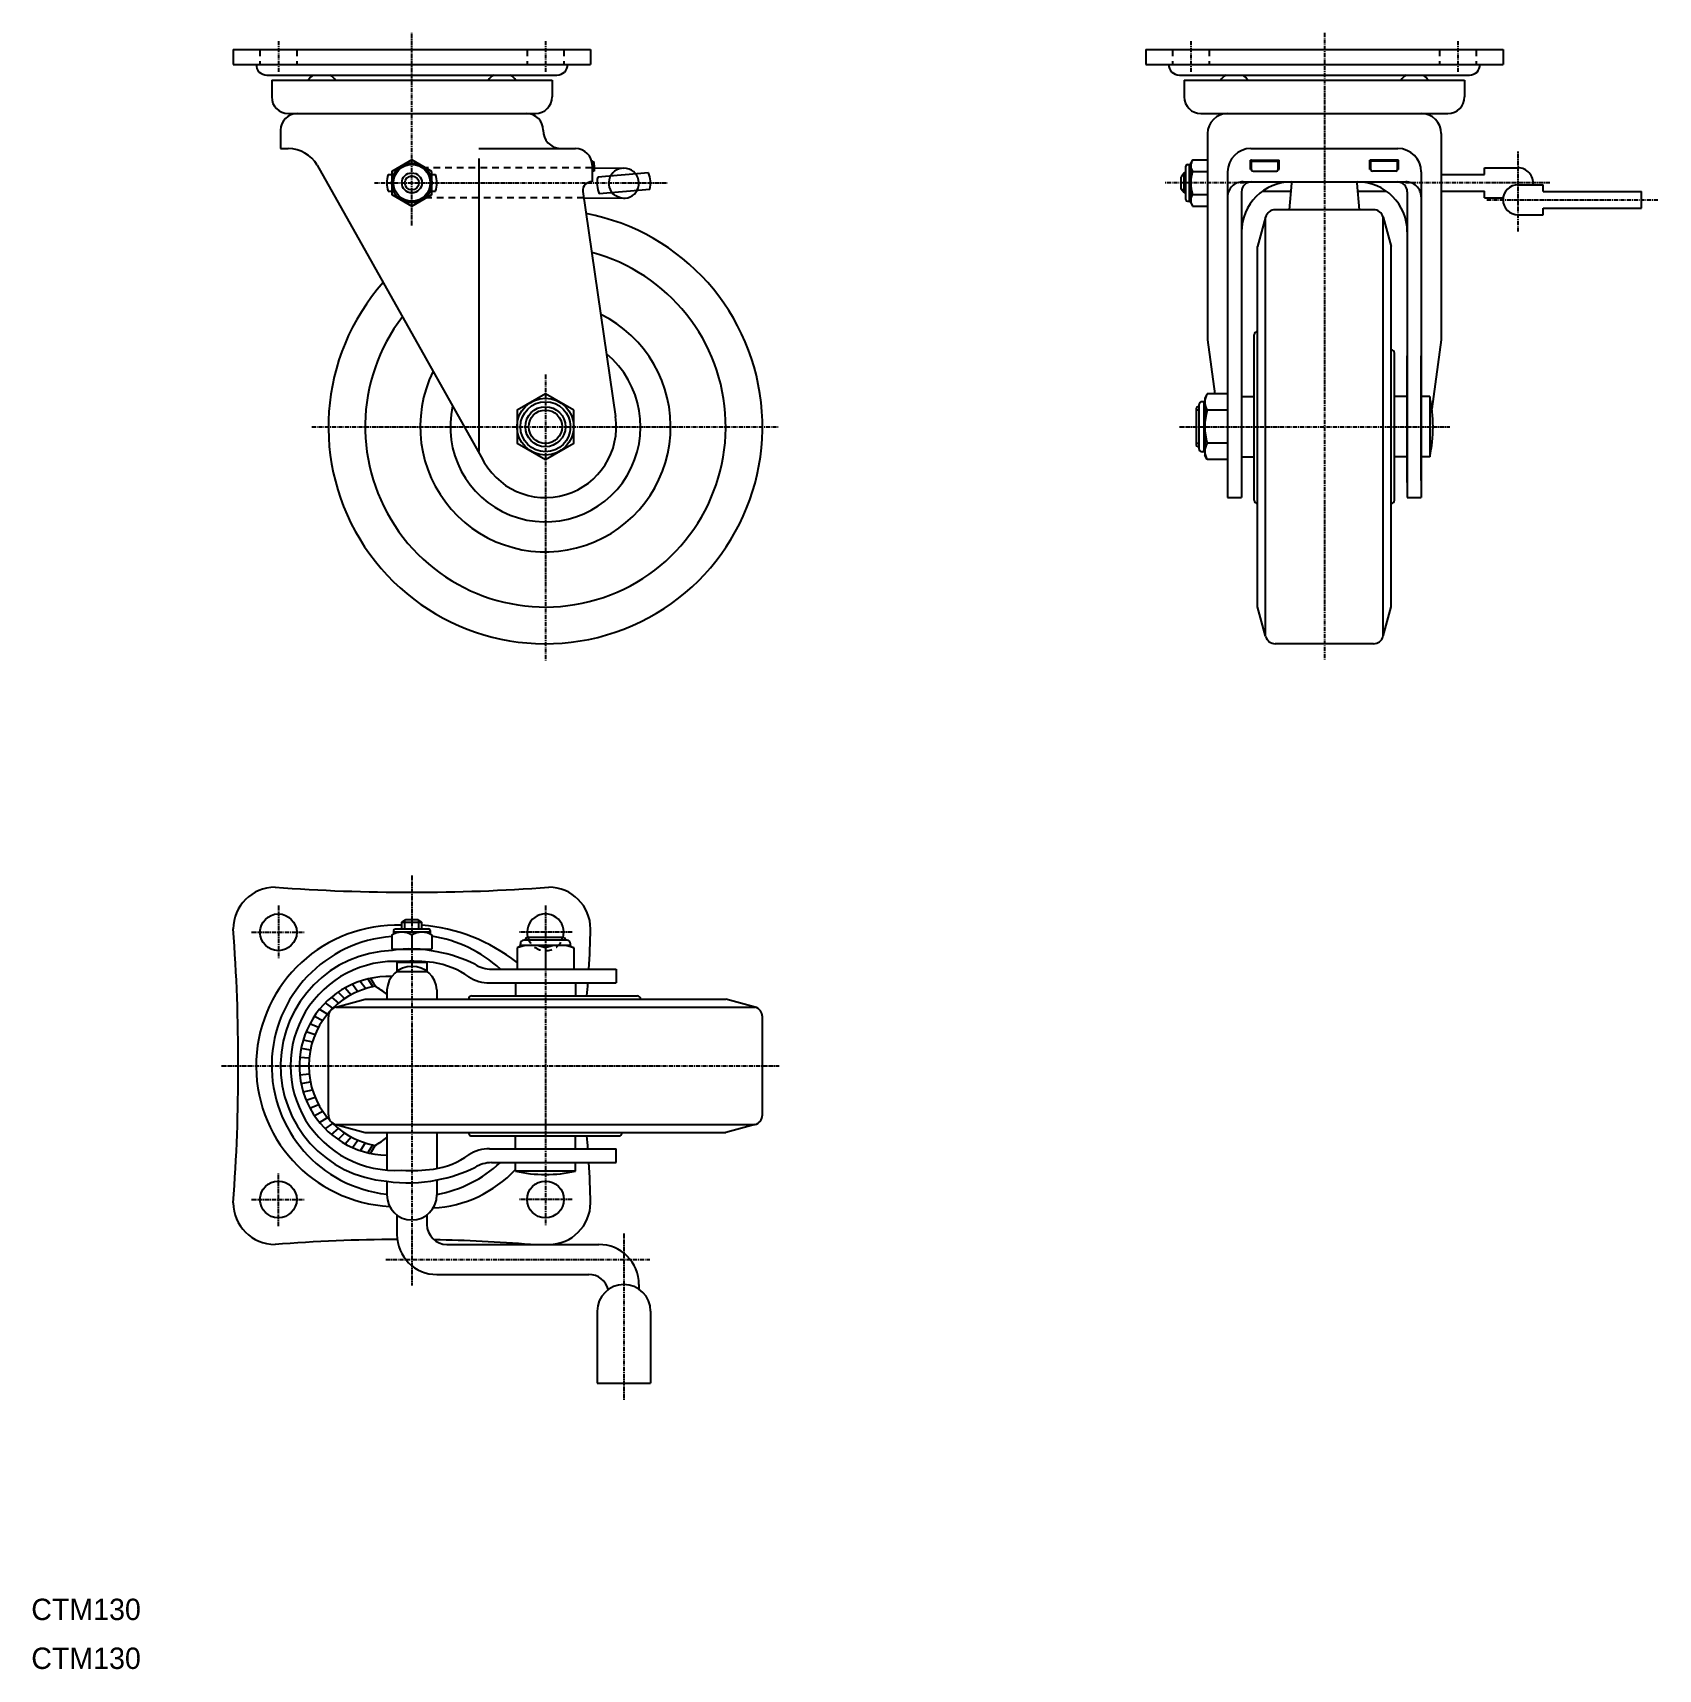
# Model space of a CAD drawing. Extents: x 0 to 487, y 0 to 490.
import ezdxf

# ---------------------------------------------------------------- set-up
doc = ezdxf.new("R2010")
doc.units = 0
doc.linetypes.add('CENTER', pattern=[2, 1.25, -0.25, 0.25, -0.25])
doc.linetypes.add('DASHED', pattern=[3.5, 2, -1.5])
doc.layers.get('0').update_dxf_attribs({"linetype": 'CONTINUOUS'})
doc.layers.add('CENTER', color=1, linetype='CENTER')

msp = doc.modelspace()

# ---------------------------------------------------------------- linework, layer by layer
at = {"color": 7, "linetype": 'CONTINUOUS'}
for p, q in [((60.5, 485.08), (167.5, 485.08)), ((60.5, 485.08), (60.5, 480.58)), ((60.5, 480.58), (167.5, 480.58)), ((167.5, 485.08), (167.5, 480.58)), ((333.81, 485.08), (440.81, 485.08)), ((333.81, 485.08), (333.81, 480.58)), ((333.81, 480.58), (440.81, 480.58)), ((440.81, 485.08), (440.81, 480.58)), ((70.55, 477.38), (157.45, 477.38)), ((72, 475.88), (155.99, 475.88)), ((72, 475.88), (72, 470.88)), ((155.99, 475.88), (155.99, 470.88)), ((343.86, 477.38), (430.76, 477.38)), ((345.31, 475.88), (345.31, 470.88)), ((345.31, 475.88), (429.3, 475.88)), ((429.3, 475.88), (429.3, 470.88)), ((77, 465.88), (150.99, 465.88)), ((350.31, 465.88), (424.3, 465.88)), ((74.66, 460.88), (74.66, 455.38)), ((352.31, 459.88), (352.31, 398.08)), ((422.31, 459.88), (422.31, 398.08)), ((74.66, 455.38), (76.98, 455.38)), ((134.04, 455.38), (163, 455.38)), ((134.04, 452.38), (134.04, 364.68)), ((168.05, 451.58), (167.85, 451.59)), ((168.05, 451.58), (167.85, 451.58)), ((347.31, 451.11), (347.88, 452.03)), ((347.31, 439.11), (347.31, 451.11)), ((347.88, 452.03), (352.31, 452.03)), ((365.13, 451.91), (373.73, 451.91)), ((365.43, 451.91), (365.13, 451.91)), ((365.13, 449.11), (365.13, 451.91)), ((365.32, 455.41), (409.3, 455.41)), ((365.43, 451.91), (373.43, 451.91)), ((365.43, 451.61), (373.43, 451.61)), ((365.43, 449.11), (365.43, 451.61)), ((373.43, 449.11), (373.43, 451.61)), ((373.73, 449.11), (373.73, 451.91)), ((409.49, 451.91), (400.89, 451.91)), ((400.89, 449.11), (400.89, 451.91)), ((409.19, 451.91), (401.19, 451.91)), ((409.19, 451.61), (401.19, 451.61)), ((401.19, 449.11), (401.19, 451.61)), ((409.19, 451.91), (409.49, 451.91)), ((409.19, 449.11), (409.19, 451.61)), ((409.49, 449.11), (409.49, 451.91)), ((85.64, 450.38), (134.78, 363.1)), ((106.93, 447.61), (108, 447.61)), ((120, 447.61), (121.07, 447.61)), ((168, 450.38), (168, 445.38)), ((168.3, 449.61), (168, 449.61)), ((168.3, 450.38), (168.3, 448.58)), ((168.6, 448.58), (168.3, 448.58)), ((168.6, 450.38), (168.6, 448.58)), ((168.6, 449.61), (177.47, 449.52)), ((184.86, 448.14), (169.65, 446.84)), ((345.31, 448.11), (344.43, 446.84)), ((344.43, 443.27), (344.43, 446.84)), ((345.76, 448.11), (345.31, 448.11)), ((345.31, 442.11), (345.31, 448.11)), ((345.76, 440.11), (345.76, 450.11)), ((346.26, 450.61), (347.31, 450.61)), ((346.76, 450.61), (346.76, 439.61)), ((347.83, 448.57), (352.31, 448.57)), ((358.32, 448.41), (358.32, 350.87)), ((365.13, 449.11), (365.43, 449.11)), ((365.93, 448.61), (372.93, 448.61)), ((373.43, 449.11), (373.73, 449.11)), ((401.19, 449.11), (400.89, 449.11)), ((408.69, 448.61), (401.69, 448.61)), ((409.49, 449.11), (409.19, 449.11)), ((416.3, 448.41), (416.3, 350.87)), ((422.31, 447.61), (435.31, 447.61)), ((435.31, 449.61), (445.31, 449.61)), ((435.31, 447.61), (435.31, 449.61)), ((106.93, 442.61), (108, 442.61)), ((120, 442.61), (121.07, 442.61)), ((165.22, 442.56), (174.99, 375.13)), ((185.28, 443.16), (170.08, 441.85)), ((345.31, 442.11), (344.43, 443.27)), ((345.76, 442.11), (345.31, 442.11)), ((347.83, 441.64), (352.31, 441.64)), ((362.48, 442.41), (362.48, 350.87)), ((362.94, 445.41), (411.68, 445.41)), ((368.75, 442.61), (377.31, 442.61)), ((376.82, 437.08), (377.52, 445.04)), ((397.79, 437.08), (397.09, 445.04)), ((397.31, 442.61), (405.87, 442.61)), ((412.14, 442.41), (412.14, 350.87)), ((422.31, 442.61), (435.31, 442.61)), ((435.31, 440.61), (435.31, 442.61)), ((445.31, 444.54), (452.81, 444.54)), ((452.81, 442.54), (452.81, 444.54)), ((452.81, 442.54), (482.31, 442.54)), ((482.31, 437.54), (482.31, 442.54)), ((165.5, 440.61), (177.92, 440.5)), ((346.26, 439.61), (347.31, 439.61)), ((347.31, 439.11), (347.83, 438.18)), ((347.83, 438.18), (352.31, 438.18)), ((402.02, 437.08), (372.6, 437.08)), ((435.31, 440.61), (440.84, 440.61)), ((452.81, 437.54), (482.31, 437.54)), ((452.81, 435.54), (452.81, 437.54)), ((369.7, 434.87), (367.31, 426.08)), ((369.7, 309.3), (369.7, 434.87)), ((404.91, 309.3), (404.91, 434.87)), ((404.91, 434.87), (407.31, 426.08)), ((445.31, 435.54), (452.81, 435.54)), ((367.31, 318.08), (367.31, 426.08)), ((407.31, 318.08), (407.31, 426.08)), ((352.31, 398.08), (354.51, 381.9)), ((366.31, 350.08), (366.31, 399.58)), ((422.31, 398.08), (419.5, 377.46)), ((408.31, 350.08), (408.31, 394.08)), ((412.14, 355.37), (412.14, 393.3)), ((416.3, 355.97), (416.3, 393.3)), ((348.91, 377.58), (348.91, 366.58)), ((349.71, 378.08), (349.41, 378.08)), ((349.71, 378.08), (349.66, 378.08)), ((349.71, 378.58), (349.71, 365.58)), ((351.47, 379.58), (350.71, 379.58)), ((351.21, 379.58), (351.21, 364.58)), ((352.21, 381.9), (351.46, 380.58)), ((351.46, 380.58), (351.46, 363.58)), ((358.32, 381.9), (352.21, 381.9)), ((362.48, 381.08), (365.31, 381.08)), ((362.48, 381.08), (366.31, 381.08)), ((412.14, 381.08), (408.31, 381.08)), ((418.85, 381.08), (416.3, 381.08)), ((418.85, 381.08), (418.85, 363.08)), ((358.32, 376.99), (352.21, 376.99)), ((349.71, 366.08), (349.41, 366.08)), ((349.71, 366.08), (349.66, 366.08)), ((351.47, 364.58), (350.71, 364.58)), ((352.21, 362.27), (351.46, 363.58)), ((358.32, 367.18), (352.21, 367.18)), ((362.48, 363.08), (365.31, 363.08)), ((362.48, 363.08), (366.31, 363.08)), ((412.14, 363.08), (408.31, 363.08)), ((418.85, 363.08), (416.3, 363.08)), ((358.32, 362.27), (352.21, 362.27)), ((358.32, 350.87), (362.48, 350.87)), ((412.14, 350.87), (416.3, 350.87)), ((369.7, 309.3), (367.31, 318.08)), ((404.91, 309.3), (407.31, 318.08)), ((402.02, 307.08), (372.6, 307.08)), ((108.5, 221.14), (108.5, 220.1)), ((119.5, 220.64), (108.5, 220.64)), ((109, 221.64), (119, 221.64)), ((111, 223.64), (112.19, 224.52)), ((111, 221.64), (111, 223.64)), ((111, 223.64), (117, 223.64)), ((112.19, 224.52), (115.73, 224.52)), ((117, 223.64), (115.73, 224.52)), ((117, 221.64), (117, 223.64)), ((119.5, 221.14), (119.5, 220.1)), ((108, 219.84), (108, 215.64)), ((114, 219.84), (114, 215.64)), ((120, 219.84), (120, 215.64)), ((146.81, 216.74), (145.5, 215.98)), ((145.5, 215.98), (145.5, 209.74)), ((146.5, 216.56), (146.5, 217.24)), ((161.18, 216.74), (146.81, 216.74)), ((160.5, 218.24), (147.5, 218.24)), ((148, 218.24), (148, 218.54)), ((148, 218.24), (148, 218.29)), ((159.5, 219.04), (148.5, 219.04)), ((154, 215.98), (154, 209.74)), ((154, 215.98), (154, 209.74)), ((160, 218.24), (160, 218.54)), ((160, 218.24), (160, 218.29)), ((161.18, 216.74), (162.5, 215.98)), ((161.5, 216.56), (161.5, 217.24)), ((162.5, 215.98), (162.5, 209.74)), ((108, 215.64), (120, 215.64)), ((109.5, 211.67), (118.5, 211.67)), ((109.5, 211.67), (109.5, 208.94)), ((111, 215.64), (111, 215.5)), ((111, 211.88), (111, 211.67)), ((117, 215.64), (117, 215.5)), ((117, 211.88), (117, 211.67)), ((118.5, 211.67), (118.5, 208.94)), ((98.54, 206.03), (100.17, 203.78)), ((100.84, 206.69), (102.29, 204.32)), ((101.64, 206.87), (103.03, 204.47)), ((109.5, 208.94), (118.5, 208.94)), ((137.89, 209.63), (175.21, 209.63)), ((175.21, 209.63), (175.21, 205.47)), ((89.92, 201.21), (92.02, 199.41)), ((91.92, 202.72), (93.86, 200.78)), ((94.02, 204.03), (95.8, 201.94)), ((96.21, 205.12), (97.82, 202.91)), ((106.5, 203.4), (106.5, 200.64)), ((106.5, 203.4), (106.5, 200.64)), ((121.5, 203.4), (121.5, 200.64)), ((132, 201.64), (181.5, 201.64)), ((137.28, 205.47), (175.21, 205.47)), ((145, 205.47), (145, 202.64)), ((145, 205.47), (145, 201.64)), ((163, 205.47), (163, 202.64)), ((163, 205.47), (163, 201.64)), ((86.34, 197.59), (88.71, 196.14)), ((88.05, 199.5), (90.29, 197.86)), ((91.21, 198.24), (100, 200.64)), ((91.21, 198.24), (216.79, 198.24)), ((100, 200.64), (208, 200.64)), ((216.79, 198.24), (208, 200.64)), ((83.46, 193.29), (86.05, 192.22)), ((84.8, 195.52), (87.29, 194.25)), ((89, 165.93), (89, 195.35)), ((219, 165.93), (219, 195.35)), ((81.45, 188.45), (84.18, 187.8)), ((82.34, 190.93), (85.01, 190.06)), ((80.42, 183.28), (83.22, 183.06)), ((80.81, 185.9), (83.58, 185.46)), ((80.29, 180.64), (83.1, 180.64)), ((80.42, 178), (83.22, 178.22)), ((80.81, 175.39), (83.58, 175.82)), ((81.46, 172.83), (84.18, 173.48)), ((82.35, 170.36), (85.01, 171.22)), ((83.47, 168), (86.05, 169.06)), ((84.81, 165.77), (87.29, 167.03)), ((86.34, 163.69), (88.71, 165.14)), ((88.05, 161.79), (90.29, 163.42)), ((89.92, 160.08), (92.02, 161.87)), ((91.21, 163.04), (216.79, 163.04)), ((91.21, 163.04), (100, 160.64)), ((216.79, 163.04), (208, 160.64)), ((91.92, 158.57), (93.86, 160.51)), ((94.03, 157.26), (95.8, 159.34)), ((96.22, 156.17), (97.82, 158.37)), ((99.96, 157.58), (98.6, 155.25)), ((100, 160.64), (208, 160.64)), ((100.85, 154.6), (102.29, 156.96)), ((106.5, 160.64), (106.5, 149.44)), ((121.5, 160.64), (121.5, 149.88)), ((132, 159.64), (176, 159.64)), ((145, 155.81), (145, 159.64)), ((163, 155.81), (163, 159.64)), ((101.65, 154.43), (103.03, 156.82)), ((137.28, 155.81), (175.21, 155.81)), ((175.21, 151.65), (175.21, 155.81)), ((137.89, 151.65), (175.21, 151.65)), ((145, 149.1), (145, 151.65)), ((163, 149.1), (145, 149.1)), ((163, 149.1), (163, 151.65)), ((106.5, 146.06), (106.5, 141.98)), ((121.5, 146.56), (121.5, 141.98)), ((109.5, 135.91), (109.5, 130.14)), ((118.5, 135.91), (118.5, 133.14)), ((124.5, 127.14), (170, 127.14)), ((121.5, 118.14), (167, 118.14)), ((182, 115.14), (182, 113.76)), ((169.5, 107.14), (169.5, 85.64)), ((185.5, 107.14), (185.5, 85.64)), ((169.5, 85.64), (185.5, 85.64))]:
    msp.add_line(p, q, dxfattribs=at)
at = {"color": 3, "linetype": 'DASHED'}
for p, q in [((68.5, 485.08), (68.5, 480.58)), ((79.5, 485.08), (79.5, 480.58)), ((148.5, 485.08), (148.5, 480.58)), ((159.5, 485.08), (159.5, 480.58)), ((341.81, 485.08), (341.81, 480.58)), ((352.81, 485.08), (352.81, 480.58)), ((421.81, 485.08), (421.81, 480.58)), ((432.81, 485.08), (432.81, 480.58)), ((168, 449.61), (118.17, 449.61)), ((165.5, 440.61), (118.17, 440.61))]:
    msp.add_line(p, q, dxfattribs=at)
at = {"color": 3, "linetype": 'CONTINUOUS'}
for p, q in [((345.76, 447.21), (344.69, 447.21)), ((345.76, 443.01), (344.63, 443.01)), ((349.71, 377.08), (348.91, 377.08)), ((349.71, 367.08), (348.91, 367.08))]:
    msp.add_line(p, q, dxfattribs=at)
at = {"color": 3}
for p, q in [((111.9, 221.64), (111.9, 224.3)), ((116.1, 221.64), (116.1, 224.26)), ((149, 218.24), (149, 219.04)), ((159, 218.24), (159, 219.04))]:
    msp.add_line(p, q, dxfattribs=at)
at = {"color": 7, "linetype": 'CONTINUOUS'}
for points in [[(120, 448.57), (114, 452.03), (108, 448.57), (108, 441.64), (114, 438.18), (120, 441.64)], [(162.5, 376.99), (154, 381.9), (145.5, 376.99), (145.5, 367.18), (154, 362.27), (162.5, 367.18)]]:
    msp.add_lwpolyline(points, close=True, dxfattribs=at)
for centre, radius in [((114, 445.11), 6), ((114, 445.11), 5.5), ((114, 445.11), 3), ((154, 372.08), 8.5), ((154, 372.08), 7.5), ((154, 372.08), 6), ((74, 220.64), 5.5), ((74, 140.64), 5.5), ((154, 140.64), 5.5)]:
    msp.add_circle(centre, radius, dxfattribs=at)
at = {"color": 3, "linetype": 'CONTINUOUS'}
for centre, radius in [((114, 445.11), 2.1), ((154, 372.08), 5)]:
    msp.add_circle(centre, radius, dxfattribs=at)
at = {"color": 7, "linetype": 'CONTINUOUS'}
for centre, radius, start, end in [((70.55, 480.58), 3.2, 180, 270), ((157.45, 480.58), 3.2, 270, 0), ((343.86, 480.58), 3.2, 180, 270), ((430.76, 480.58), 3.2, 270, 0), ((87, 473.08), 5, 120.6834, 145.9442), ((87, 473.08), 5, 34.0558, 59.3166), ((141, 473.08), 5, 120.6834, 145.9442), ((141, 473.08), 5, 34.0558, 59.3166), ((360.31, 473.08), 5, 120.6834, 145.9442), ((360.31, 473.08), 5, 34.0558, 59.3166), ((414.31, 473.08), 5, 120.6834, 145.9442), ((414.31, 473.08), 5, 34.0558, 59.3166), ((77, 470.88), 5, 180, 270), ((150.99, 470.88), 5, 270, 0), ((350.31, 470.88), 5, 180, 270), ((424.3, 470.88), 5, 270, 0), ((79.66, 460.88), 5, 90, 180), ((148.34, 460.88), 5, 0, 90), ((358.31, 459.88), 6, 90, 180), ((416.31, 459.88), 6, 0, 90), ((158.79, 460.81), 5.45, 179.2606, 265.2868), ((76.98, 445.38), 10, 30, 90), ((163, 450.38), 5, 0, 90), ((167.78, 450.78), 0.5, 4.7802, 73.9101), ((168.05, 451.08), 0.5, 7.889, 90), ((163, 450.38), 5.6, 0, 7.889), ((350.32, 450.27), 3.01, 144.1846, 214.4114), ((365.32, 448.41), 7, 90, 180), ((409.3, 448.41), 7, 0, 90), ((114, 445.11), 7.5, 160.5288, 199.4712), ((114, 445.11), 7.5, 340.5288, 19.4712), ((163, 450.38), 5.3, 0, 4.7802), ((177.47, 445), 8.03, 166.7772, 203.0537), ((177.47, 445), 4.52, 275.8104, 223.8945), ((177.47, 445), 8.03, 346.7772, 23.0537), ((346.26, 450.11), 0.5, 90, 180), ((358.95, 445.11), 11.65, 162.6963, 197.3037), ((365.93, 449.11), 0.5, 180, 270), ((372.93, 449.11), 0.5, 270, 0), ((401.69, 449.11), 0.5, 180, 270), ((408.69, 449.11), 0.5, 270, 0), ((445.31, 445.11), 4.5, 352.7967, 90), ((167.72, 442.88), 2.52, 83.7427, 187.2733), ((178.24, 447.11), 6.61, 232.4606, 267.2443), ((350.45, 439.92), 3.14, 146.3395, 213.6605), ((362.85, 440.87), 4.54, 88.9193, 179.7363), ((377.48, 430.41), 15, 90, 180), ((365.48, 442.41), 3, 90, 180), ((397.14, 430.41), 15, 0, 90), ((409.14, 442.41), 3, 0, 90), ((411.76, 440.87), 4.54, 0.2637, 91.0807), ((445.31, 440.04), 4.5, 90, 270), ((346.26, 440.11), 0.5, 180, 270), ((372.6, 434.08), 3, 90, 164.7449), ((402.02, 434.08), 3, 15.2551, 90), ((154, 372.08), 65, 138.3735, 79.1966), ((154, 372.08), 54, 142.4439, 75.1129), ((154, 372.08), 37.5, 153.7217, 63.7928), ((367.31, 399.58), 1, 90, 180), ((154, 372.08), 28.5, 167.3051, 50.1397), ((407.31, 394.08), 1, 0, 90), ((349.41, 377.58), 0.5, 90, 180), ((350.71, 378.58), 1, 90, 180), ((355.85, 379.45), 4.39, 146.0079, 213.9922), ((378.85, 372.08), 41, 347.3196, 12.6804), ((154, 372.08), 21.22, 205.0547, 8.2461), ((367.89, 372.08), 16.43, 162.6217, 197.3783), ((349.41, 366.58), 0.5, 180, 270), ((350.71, 365.58), 1, 180, 270), ((355.85, 364.72), 4.39, 146.0078, 213.9922), ((367.31, 350.08), 1, 180, 270), ((407.31, 350.08), 1, 270, 360), ((372.6, 310.08), 3, 195.2551, 270), ((402.02, 310.08), 3, 270, 344.7449), ((73, 221.64), 12.5, 90, 180), ((114, 788.32), 555.69, 265.7688, 274.2312), ((155, 221.64), 12.5, 0, 90), ((154, 220.64), 5.5, 343.0876, 196.9124), ((-493.68, 180.64), 555.69, 355.7688, 4.2312), ((109.48, 180.63), 42.13, 87.9411, 267.0683), ((111, 214.64), 6, 60, 120), ((109, 221.14), 0.5, 90, 180), ((117, 214.64), 6, 60, 120), ((112.97, 170.5), 52.39, 51.6229, 85.594), ((119, 221.14), 0.5, 360, 90), ((-118.89, 227.2), 286.44, 356.4843, 358.8886), ((110.76, 180.71), 38.76, 94.0867, 263.6865), ((114, 180.64), 39.27, 47.5813, 81.2114), ((149.75, 204.47), 12.28, 69.7438, 110.2562), ((147.5, 217.24), 1, 90, 180), ((148.5, 218.54), 0.5, 90, 180), ((158.25, 204.47), 12.28, 69.7438, 110.2562), ((159.5, 218.54), 0.5, 0, 90), ((160.5, 217.24), 1, 0, 90), ((109.31, 180.6), 34.65, 92.096, 265.3462), ((108.94, 180.64), 31.3, 86.2396, 273.7604), ((113.68, 177.48), 38.17, 78.0926, 98.4938), ((114, 155.5), 56.46, 83.4015, 93.046), ((116.48, 186.51), 25.39, 54.9476, 80.9161), ((113.23, 170.82), 44.78, 63.9657, 79.2939), ((137.89, 219.1), 9.47, 238.1562, 270), ((107.06, 180.65), 26.77, 88.0613, 268.786), ((114, 202.94), 7.5, 3.5297, 176.4703), ((137.28, 217.02), 11.55, 237.3781, 270), ((107.31, 180.64), 24.21, 100.1759, 259.8241), ((89.56, 181.13), 26.95, 51.0448, 60), ((132, 200.64), 1, 90, 180), ((-118.89, 227.2), 286.44, 354.8814, 355.6506), ((181.5, 200.64), 1, 0, 90), ((92, 195.35), 3, 105.2551, 180), ((216, 195.35), 3, 0, 74.7449), ((92, 165.93), 3, 180, 254.7449), ((216, 165.93), 3, 285.2551, 0), ((89.56, 180.15), 26.95, 300, 308.9552), ((132, 160.64), 1, 180, 270), ((-118.89, 134.09), 286.44, 4.3494, 5.1186), ((176, 160.64), 1, 270, 0), ((116.48, 174.77), 25.39, 279.0839, 305.0524), ((137.28, 144.26), 11.55, 90, 122.6219), ((114, 205.78), 56.46, 266.954, 276.5985), ((118.43, 174.33), 36.3, 273.1281, 317.0616), ((114, 180.64), 39.27, 281.0103, 312.4187), ((113.23, 190.46), 44.78, 280.7061, 296.0343), ((137.89, 142.18), 9.47, 90, 121.8438), ((154, 189.1), 41, 257.3196, 282.6804), ((-118.89, 134.09), 286.44, 1.1114, 3.5157), ((112.81, 191.8), 46.17, 262.1452, 280.9184), ((73, 139.64), 12.5, 180, 270), ((114, 141.98), 7.5, 180, 0), ((155, 139.64), 12.5, 270, 0), ((124.5, 133.14), 6, 180, 270), ((111.25, -357.27), 485.92, 90.1953, 94.5148), ((121.5, 130.14), 12, 180, 270), ((111.25, -357.27), 485.92, 85.4852, 88.8943), ((170, 115.14), 12, 0, 90), ((167, 112.14), 6, 14.3167, 90), ((177.5, 107.14), 8, 0, 180)]:
    msp.add_arc(centre, radius, start, end, dxfattribs=at)
at = {"color": 3, "linetype": 'DASHED'}
msp.add_arc((154, 220.64), 5.5, 196.9124, 343.0876, dxfattribs=at)
at = {"layer": 'CENTER', "color": 1, "linetype": 'CENTER'}
for p, q in [((74, 487.58), (74, 478.08)), ((114, 432.38), (114, 490.08)), ((154, 487.58), (154, 478.08)), ((347.31, 487.58), (347.31, 478.08)), ((387.31, 490.08), (387.31, 302.08)), ((427.31, 487.58), (427.31, 478.08)), ((445.31, 430.54), (445.31, 454.61)), ((102.78, 445.11), (190.5, 445.11)), ((363.32, 445.11), (339.43, 445.11)), ((454.81, 445.11), (411.3, 445.11)), ((435.95, 440.04), (487.31, 440.04)), ((154, 387.67), (154, 302.08)), ((84, 372.08), (224, 372.08)), ((343.91, 372.08), (424.85, 372.08)), ((114, 237.63), (114, 114.89)), ((74, 228.64), (74, 212.64)), ((154, 228.64), (154, 132.64)), ((66, 220.64), (82, 220.64)), ((162, 220.64), (146, 220.64)), ((57.01, 180.64), (224, 180.64)), ((74, 132.64), (74, 148.64)), ((66, 140.64), (82, 140.64)), ((162, 140.64), (146, 140.64)), ((177.5, 130.4), (177.5, 80.64)), ((106.24, 122.64), (185.25, 122.64))]:
    msp.add_line(p, q, dxfattribs=at)

# ---------------------------------------------------------------- texts
for p in [(0, 14.65), (0, 0)]:
    msp.add_text('CTM130', height=6.4).set_placement(p)

doc.saveas('drawing.dxf')
